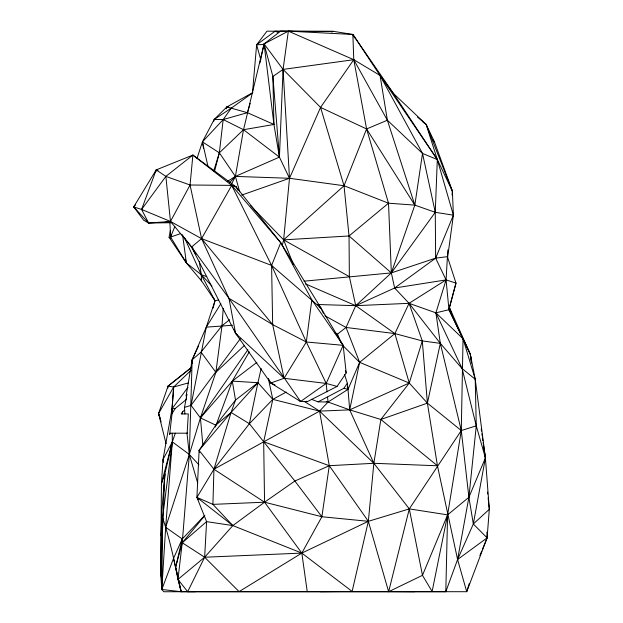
<?xml version="1.0" encoding="UTF-8"?>
<svg xmlns="http://www.w3.org/2000/svg" width="623" height="623" viewBox="0 0 623 623"><rect width="100%" height="100%" fill="white"/><g stroke="black" fill="none" stroke-linecap="round" stroke-linejoin="round"><path stroke-width="0.93" d="M192.125 363.661L192.149 359.821L206.283 327.153L214.99 300.753L214.328 298.97M175.32 433.187L172.33 441.863L164.854 473.893L161.575 514.676C168.771 535.64 173.755 557.585 177.952 579.398L187.671 591.71L445.803 591.71L457.586 559.516L473.332 523.966L468.893 497.302L461.285 430.532L463.045 338.748L448.965 309.701L446.068 279.906L447.82 249.971M184.867 413.937L184.517 407.411L186.955 394.336L186.191 395.395L186.596 398.525M445.803 591.71L447.602 514.863L461.285 430.532L440.321 343.351L435.898 312.839L446.068 279.906L435.656 258.14L435.267 212.311L437.315 159.566L426.148 124.421L393.463 93.489L380.053 75.445L352.859 34.46L333.43 31.352L280.397 31.282L264.082 43.914L243.523 129.709L235.393 176.41L231.452 184.182M249.262 351.855L232.293 381.128L235.525 400.083L231.063 412.449L213.93 469.228L212.918 504.373L232.838 525.586L301.828 553.092L352.12 591.414L368.349 521.311L373.855 463.294L380.863 419.474L409.256 383.028L422.301 340.921L409.07 303.323L394.624 288.013L391.345 272.89L388.518 203.199L366.597 128.953L353.771 59.699L352.859 34.46L288.348 31.15L264.082 43.914L259.939 62.868M447.462 258.584L453.396 215.176L452.391 191.16L437.315 159.566L380.053 75.445L353.771 59.699L288.348 31.15L283.068 69.41L279.423 157.136L289.5 178.287L283.629 239.863L282.258 245.493M261.162 368.481L257.922 382.693L235.525 400.083L215.776 425.151L199.103 450.367L196.923 497.388L206.587 521.638L204.648 557.235L187.671 591.71M161.63 578.946L160.711 573.456L161.435 483.682L164.854 473.893L160.711 573.456L161.809 589.49L163.787 591.757L195.466 591.71M167.93 388.028L168.031 386.135L190.669 367.998M161.692 527.665L161.24 535.344L161.668 538.14M163.444 497.902L163.553 495.978M163.841 491.173L164.854 473.893M187.149 433.187L188.31 413.937L181.27 413.937L182.78 411.523L184.47 410.292M223.213 308.424L221.998 325.736L215.877 372.336L200.419 417.901L189.322 454.471L165.679 527.276L161.809 589.49L181.168 591.71L466.72 591.71L487.108 537.875L489.312 509.295L485.403 457.905L475.217 379.243L470.342 354.308L449.393 307.419L455.997 283.107L447.384 256.668L435.656 258.14L391.345 272.89L303.985 281.199M171.582 414.575L173.685 386.992L191.183 370.179M171.808 411.928L173.685 386.992L188.325 382.927M252.447 93.232L256.621 44.794L266.979 31.166L308.658 31.462M323.392 313.346L321.032 308.183L271.589 265.421L201.579 238.632L170.476 221.453L148.648 223.05L141.6 209.445L165.866 176.387L192.889 155.072L236.101 186.861L280.732 242.721L321.032 308.183L343.164 345.321L346.193 372.912L337.09 386.416L307.334 401.64L300.582 401.508L228.945 298.308L201.579 238.632L190.062 185.008L192.889 155.072L156.202 169.892L133.688 206.914L143.656 220.192L148.648 223.05L171.317 222.699M452.025 194.913L452.391 191.16L434.465 141.927L426.148 124.421L417.394 117.015M318.158 304.522L355.741 305.675L409.07 303.323L435.898 312.839L463.045 338.748L475.217 379.243L476.276 425.844L468.893 497.302L457.586 559.516L466.72 591.71L469.174 583.767M187.99 387.288L172.01 408.789L172.057 413.555L169.658 434.472L170.258 433.187L187.64 433.187M161.692 531.481L161.24 535.344L161.575 514.676L160.711 573.456L161.505 571.766M178.334 578.876L181.168 591.71L177.952 579.398L182.243 542.758L189.322 454.471L192.149 359.821L198.558 345.999M213.113 308.066L214.99 300.753L201.533 280.872L186.378 262.961L170.609 237.059L170.959 234.232M155.952 171.746L156.202 169.892L158.102 170.266M192.889 155.072L231.717 185.374L280.732 242.721L311.827 299.85L306.314 341.996L284.065 378.286L270.787 383.036L235.556 333.297L191.588 246.996L181.924 234.84M204.796 515.634L182.243 542.758L204.648 557.235L239.076 591.624L301.828 553.092L321.873 516.747L329.294 465.7L319.56 411.118L304.398 401.461M305.418 283.878L355.741 305.675L394.624 288.013L435.656 258.14L453.396 215.176L435.267 212.311L414.832 205.123L387.374 120.223L380.053 75.445L422.511 153.429L414.832 205.123L391.345 272.89L355.741 305.675L346.045 327.457L337.526 334.084L334.785 332.729M186.191 395.395L192.149 359.821L201.034 352.104L221.998 325.736L229.63 319.708M482.428 549.346L487.108 537.875L473.332 523.966L485.403 457.905L483.168 442.556M220.869 303.666L206.283 327.153L191.059 405.339L200.419 417.901L215.776 425.151L231.063 412.449L257.922 382.693L272.812 399.366L319.56 411.118L349.698 409.864L380.863 419.474L437.447 465.778L457.586 559.516L487.108 537.875L486.898 532.073M211.913 286.05L201.268 274.712L186.378 262.961L169.067 237.246L170.328 230.588M198.379 499.794L196.923 497.388L213.93 469.228L249.387 423.718L257.922 382.693L232.293 381.128L200.419 417.901L202.833 444.775M484.406 452.353L485.403 457.905L468.893 497.302L447.602 514.863L432.128 591.492L422.472 575.325L409.303 508.898L373.855 463.294L349.698 409.864L359.627 362.352L346.045 327.457L324.871 315.768M307.248 591.71L301.828 553.092L264.557 502.2L263.677 441.73L272.812 399.366L268.388 378.714M215.348 427.051L232.293 381.128L256.855 362.391M213.79 121.244L214.219 119.414L226.842 106.938L252.681 92.695M177.929 577.038L175.694 566.953L182.243 538.957L204.648 515.501M177.952 579.398L204.648 557.235L301.828 553.092L368.349 521.311L409.303 508.898L447.602 514.863L422.472 575.325L388.635 591.71L409.303 508.898L461.285 430.532L476.276 425.844L462.126 368.59L435.898 312.839L448.965 309.701L455.997 283.107L446.068 279.906L394.624 288.013M214.476 171.559L219.351 152.806L223.19 119.554L231.273 108.145L252.751 92.788M175.694 566.953L182.243 542.758L206.587 521.638L232.838 525.586L264.557 502.2L294.881 481.018L329.294 465.7L373.855 463.294L437.447 465.778L427.401 403.143L422.301 340.921L394.881 333.585L346.045 327.457M250.181 103.395L247.401 112.693L223.19 119.554L214.219 119.414L202.413 141.896L196.993 158.499M213.596 171.348L219.351 152.806L243.523 129.709L273.941 124.468L272.89 76.473L264.082 43.914L283.068 69.41L320.549 107.405L366.597 128.953L414.832 205.123L388.518 203.199L344.028 185.74L289.5 178.287L235.393 176.41L227.356 181.48M226.219 108.776L226.842 106.938L228.727 106.93M166.061 443.724L158.569 413.493L168.031 386.135L191.097 367.843M181.955 413.937L182.78 411.523M135.627 204.749L133.688 206.914L141.6 209.445L156.202 169.892L165.866 176.387L190.062 185.008L231.717 185.374L236.101 186.861L237.83 190.319M198.869 464.781L189.322 454.471L172.33 441.863L165.679 527.276L182.243 538.957L173.521 558.403L161.809 589.49L162.689 516.833L172.33 441.863L172.244 433.187M180.545 233.641L170.609 237.059L174.822 226.445M280.732 242.721L271.589 265.421L272.672 324.63L284.065 378.286L326.195 383.433L337.09 386.416M479.905 555.521L481.711 551.114M241.623 195.124L289.5 178.287L320.549 107.405L353.771 59.699L387.374 120.223L422.511 153.429L437.315 159.566L453.396 215.176M311.827 299.85L343.164 345.321L326.195 383.433L327.028 391.883M446.068 279.906L409.07 303.323L394.881 333.585L359.627 362.352L348.008 389.398L349.698 409.864L409.256 383.028L427.401 403.143L461.285 430.532M226.017 108.675L226.842 106.938L247.401 112.693L273.941 124.468L279.423 157.136L235.393 176.41L229.428 182.78M190.062 185.008L170.476 221.453L191.588 246.996L228.945 298.308L272.672 324.63L306.314 341.996L343.164 345.321M195.902 254.527L191.588 246.996L201.579 238.632L231.717 185.374L271.589 265.421L306.314 341.996L326.195 383.433L300.582 401.508L270.787 383.036L268.529 378.839M161.1 421.872L158.569 413.493L173.685 386.992L168.031 386.135M172.057 413.555L175.265 408.447L186.573 399.288M311.321 399.265L318.127 401.843L343.912 388.277L347.33 383.215L344.628 374.618M200.419 417.901L247.868 349.783M240.447 338.53L191.059 405.339L184.517 407.411M199.64 452.22L199.103 450.367L231.063 412.449L249.387 423.718L294.881 481.018L321.873 516.747L368.349 521.311L388.635 591.71M204.648 557.235L232.838 525.586L196.923 497.388L212.918 504.373L264.557 502.2L321.873 516.747M199.103 450.367L213.93 469.228L319.56 411.118L328.041 402.03L348.008 389.398L347.33 383.215M249.387 423.718L272.812 399.366L286.245 392.069M244.2 345.633L215.877 372.336L201.034 352.104M473.332 523.966L489.312 509.295L488.113 497.816M293.456 264.72L283.629 239.863L344.028 185.74L366.597 128.953L387.374 120.223M250.773 205.847L283.629 239.863L349.036 235.969L388.518 203.199M260.788 59.746L256.621 44.794L275.055 31.228L299.172 31.454M353.771 59.699L283.068 69.41L272.89 76.473L279.423 157.136L243.523 129.709L223.19 119.554L202.413 141.896L203.573 148.461M214.219 119.414L231.273 108.145M331.646 32.038L333.43 31.352L280.397 31.282M380.863 419.474L427.401 403.143L440.321 343.351L409.07 303.323M218.548 299.975L214.99 300.753L201.268 274.712L184.322 237.363M175.265 408.447L172.01 408.789L162.992 459.595L161.435 483.682L172.33 441.863L162.992 459.595L163.343 462.437M206.283 327.153L232.535 325.245M256.621 44.794L264.362 44.443M320.386 591.71L338.515 591.539M390.419 591.539L414.583 591.71M318.127 401.843L328.041 402.03L349.698 409.864M165.586 222.107L171.309 222.606M422.301 340.921L440.321 343.351L462.126 368.59L475.217 379.243M234.303 186.378L236.101 186.861M343.912 388.277L348.008 389.398L347.268 386.603M326.195 401.524L328.041 402.03L327.558 397.17M199.305 261.247L201.268 274.712L206.735 276.635M263.677 441.73L329.294 465.7L368.349 521.311M306.204 401.212L307.334 401.64M275.055 31.228L278.567 32.614M319.249 307.458L321.032 308.183L317.823 304.538M141.6 209.445L170.476 221.453L165.866 176.387M270.787 383.036L275.062 385.022M283.629 239.863L349.355 276.643L355.741 305.675L394.881 333.585L409.256 383.028L359.627 362.352L342.292 344.963M169.067 237.246L170.679 238.251M213.93 469.228L264.557 502.2M423.072 122.1L426.148 124.421L452.391 191.16L451.348 189.571M191.588 246.996L193.068 248.18M299.25 400.394L300.582 401.508M320.549 107.405L344.028 185.74L349.036 235.969L391.345 272.89L435.267 212.311L422.511 153.429M284.065 378.286L235.556 333.297L234.271 329.684M319.56 411.118L373.855 463.294M237.565 335.4L235.556 333.297L228.945 298.308M133.688 206.914L148.648 223.05M201.579 238.632L272.672 324.63M437.315 159.566L393.463 93.489L352.859 34.46L354.58 37.886M463.045 338.748L470.342 354.308L471.595 362.944M337.526 334.084L340.859 342.377M452.212 315.62L449.393 307.419L448.965 309.701L470.342 354.308L471.525 362.921M158.569 413.493L160.43 419.03M200.918 279.026L201.533 280.872L201.268 274.712M345.508 370.716L346.193 372.912M197.701 483.027L189.322 454.471L186.986 433.187M476.276 425.844L485.403 457.905M239.707 191.814L235.393 176.41L219.351 152.806L202.413 141.896L207.996 166.458M185.381 259.23L186.378 262.961L182.601 234.894M173.521 558.403L177.773 576.906M178.194 578.759L181.168 591.71M483.744 448.661L484.079 450.507M481.213 429.13L481.493 431.046M481.914 433.927L482.194 435.843M482.467 437.759L482.887 440.64M264.082 43.914L273.941 124.468M487.513 492.069L487.716 493.984M283.068 69.41L289.5 178.287M169.869 221.772L170.609 237.059M349.036 235.969L349.355 276.643M434.465 141.927L432.518 139.825L434.465 141.927"/></g></svg>
